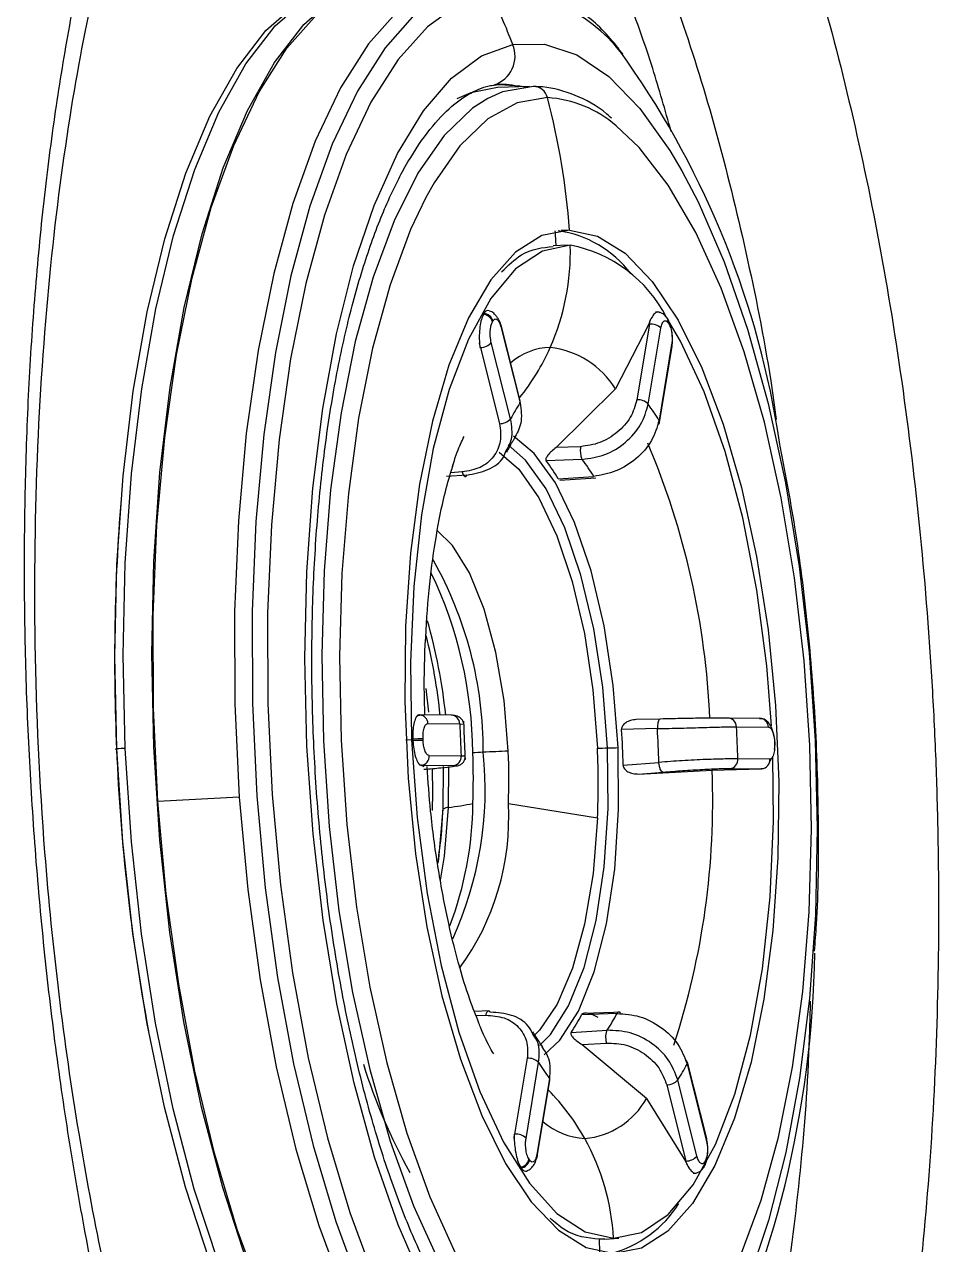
# Model space of a CAD drawing. Extents: x 526 to 610, y 679 to 808.
# Drawn here: x 536.309 to 537.487, y 720.625 to 722.198 of the extents above; entities that cross this region are included whole.
import ezdxf

# ---------------------------------------------------------------- set-up
doc = ezdxf.new("R2010")
doc.units = 0
doc.header["$MEASUREMENT"] = 0
doc.layers.add('1', color=4, linetype='Continuous')

# ---------------------------------------------------------------- blocks, each defined once
blk = doc.blocks.new('JETSETTER LX')
at = {"layer": '1', "color": 3, "linetype": 'Continuous', "lineweight": 25}
for p, q in [((10.7841, 25.242), (10.7902, 25.2426)), ((10.7884, 25.2428), (10.7944, 25.2432)), ((10.8326, 25.2404), (10.7913, 25.2391)), ((10.884, 25.0555), (10.8733, 25.055)), ((10.8814, 25.0358), (10.863, 25.0352)), ((10.7733, 24.9468), (10.7738, 24.9479)), ((10.7848, 24.9372), (10.7854, 24.9382)), ((10.8207, 24.8351), (10.7959, 24.9333)), ((10.9864, 24.9342), (10.9435, 24.8506)), ((10.9871, 24.9342), (10.9709, 24.8365)), ((10.9882, 24.9391), (10.9864, 24.9342)), ((10.9864, 24.9342), (10.9871, 24.9342)), ((10.9871, 24.9342), (10.9882, 24.9391)), ((11.0108, 24.9409), (11.0101, 24.9419)), ((11.0112, 24.9359), (11.0119, 24.9349)), ((10.7955, 24.931), (10.8203, 24.8328)), ((10.9855, 24.8311), (11.0018, 24.9288)), ((10.768, 24.9095), (10.7685, 24.9039)), ((10.7692, 24.904), (10.768, 24.9095)), ((10.7685, 24.9039), (10.7692, 24.904)), ((10.7692, 24.904), (10.794, 24.8058)), ((10.8082, 24.8122), (10.7833, 24.9104)), ((11.0157, 24.908), (10.9995, 24.8103)), ((11.0001, 24.8078), (11.0164, 24.9055)), ((10.9435, 24.8506), (10.8668, 24.775)), ((10.8984, 24.7762), (10.8668, 24.775)), ((10.7343, 24.7541), (10.7327, 24.749)), ((10.9005, 24.7598), (10.8541, 24.758)), ((10.7518, 24.7395), (10.7255, 24.7378)), ((10.7459, 24.7436), (10.7312, 24.7426)), ((10.8696, 24.7347), (10.9152, 24.7378)), ((10.8718, 24.733), (10.918, 24.7362)), ((10.7029, 24.4339), (10.6992, 24.4643)), ((10.6882, 24.4299), (10.6904, 24.4305)), ((10.6904, 24.4305), (10.6897, 24.4304)), ((10.7318, 24.43), (10.6908, 24.4305)), ((10.7016, 24.4192), (10.7427, 24.4188)), ((10.7427, 24.4188), (10.7478, 24.4184)), ((11.0014, 24.4251), (10.9701, 24.4244)), ((11.1295, 24.4259), (11.0884, 24.4264)), ((11.0993, 24.4151), (11.1404, 24.4147)), ((11.1291, 24.4259), (11.1313, 24.4253)), ((10.6822, 24.3972), (10.6821, 24.3992)), ((10.6954, 24.3976), (10.6954, 24.3996)), ((10.9973, 24.4128), (10.9512, 24.4116)), ((10.6806, 24.3982), (10.6733, 24.3978)), ((11.1482, 24.3858), (11.1491, 24.3928)), ((11.1484, 24.395), (11.1484, 24.3929)), ((11.1492, 24.3929), (11.1492, 24.3949)), ((10.7445, 24.3774), (10.7034, 24.3778)), ((10.7496, 24.3771), (10.7445, 24.3774)), ((10.9532, 24.3655), (10.9992, 24.3691)), ((11.1422, 24.3733), (11.1011, 24.3738)), ((11.1416, 24.3694), (11.1444, 24.3744)), ((10.691, 24.3661), (10.6925, 24.3654)), ((10.6932, 24.3655), (10.691, 24.3661)), ((10.6925, 24.3654), (10.6932, 24.3655)), ((10.6925, 24.3654), (10.6964, 24.3637)), ((10.6932, 24.3655), (10.7343, 24.3651)), ((10.7213, 24.3089), (10.7217, 24.364)), ((10.7283, 24.311), (10.7288, 24.364)), ((10.9731, 24.3542), (11.0677, 24.359)), ((10.9731, 24.3542), (11.0044, 24.3567)), ((11.0677, 24.359), (11.1312, 24.3609)), ((11.0909, 24.3614), (11.132, 24.361)), ((11.1312, 24.3609), (11.1341, 24.3616)), ((11.132, 24.361), (11.1312, 24.3609)), ((10.4586, 24.3244), (10.3536, 24.3189)), ((10.8053, 24.316), (10.9203, 24.2976)), ((10.7802, 24.0489), (10.7616, 24.0482)), ((10.7637, 24.0428), (10.7764, 24.0432)), ((10.9454, 24.0455), (10.8997, 24.0438)), ((10.9411, 24.0469), (10.9015, 24.0454)), ((10.9477, 24.0471), (10.9411, 24.0469)), ((10.8862, 24.0208), (10.9326, 24.0238)), ((10.9004, 24.0054), (10.9319, 24.0074)), ((10.9004, 24.0054), (10.9833, 23.9361)), ((10.8297, 23.9877), (10.8134, 23.8899)), ((10.8281, 23.8845), (10.8443, 23.9823)), ((11.0356, 23.9803), (11.0604, 23.8821)), ((11.0609, 23.8845), (11.0361, 23.9826)), ((10.8582, 23.9615), (10.842, 23.8637)), ((10.8426, 23.8612), (10.8589, 23.959)), ((11.0483, 23.8616), (11.0235, 23.9598)), ((11.0094, 23.9534), (11.0342, 23.8552)), ((10.9833, 23.936), (11.0335, 23.8551)), ((10.8127, 23.8899), (10.8127, 23.8844)), ((10.8127, 23.8844), (10.8134, 23.8899)), ((10.8134, 23.8899), (10.8127, 23.8899)), ((10.8325, 23.8566), (10.8319, 23.8576)), ((11.0342, 23.8552), (11.0335, 23.8551)), ((11.0335, 23.8551), (11.0357, 23.8502)), ((11.0357, 23.8502), (11.0342, 23.8552)), ((11.0576, 23.8477), (11.0582, 23.8487)), ((11.059, 23.8553), (11.0584, 23.8543)), ((10.8219, 23.8461), (10.8212, 23.8472)), ((10.9294, 23.7547), (10.9227, 23.7545)), ((10.9294, 23.7547), (10.9476, 23.756))]:
    blk.add_line(p, q, dxfattribs=at)
at = {"layer": '1', "color": 3, "linetype": 'Continuous', "lineweight": 25, "flags": 128}
for points in [[(10.3116, 24.3872), (10.309, 24.5076), (10.3117, 24.6261), (10.3197, 24.7411), (10.3329, 24.8509), (10.3511, 24.9539), (10.3739, 25.0486), (10.4012, 25.1336), (10.4324, 25.2076), (10.4672, 25.2696), (10.5049, 25.3187), (10.5452, 25.3542), (10.5873, 25.3755), (10.6056, 25.3801)], [(10.4683, 23.7258), (10.4372, 23.821), (10.41, 23.9245), (10.3873, 24.0346), (10.3692, 24.1499), (10.3562, 24.2687), (10.3483, 24.3891), (10.3457, 24.5095), (10.3484, 24.628), (10.3564, 24.743), (10.3696, 24.8528), (10.3877, 24.9558), (10.4106, 25.0505), (10.4378, 25.1355), (10.4691, 25.2095), (10.5038, 25.2715), (10.5416, 25.3206), (10.5818, 25.3561), (10.6239, 25.3774), (10.6673, 25.3842)], [(10.3536, 24.3189), (10.3479, 24.4391), (10.3476, 24.5584), (10.3525, 24.6753), (10.3626, 24.7879), (10.3778, 24.8946), (10.3979, 24.9939), (10.4225, 25.0844), (10.4514, 25.1646), (10.484, 25.2335), (10.5199, 25.29), (10.5586, 25.3333), (10.5996, 25.3628), (10.6421, 25.3781)], [(10.7471, 25.3835), (10.7046, 25.3683), (10.6636, 25.3388), (10.6249, 25.2954), (10.589, 25.2389), (10.5564, 25.17), (10.5275, 25.0898), (10.5029, 24.9994), (10.4828, 24.9), (10.4676, 24.7933), (10.4575, 24.6807), (10.4526, 24.5639), (10.453, 24.4445), (10.4586, 24.3244)], [(10.7679, 25.378), (10.7256, 25.3629), (10.6849, 25.3336), (10.6465, 25.2905), (10.6108, 25.2344), (10.5784, 25.166), (10.5497, 25.0862), (10.5252, 24.9964), (10.5053, 24.8977), (10.4902, 24.7917), (10.4801, 24.6798), (10.4752, 24.5638), (10.4756, 24.4452), (10.4813, 24.3259), (10.4921, 24.2075), (10.5079, 24.0918), (10.5286, 23.9805), (10.5537, 23.8751), (10.5829, 23.7774), (10.6158, 23.6885)], [(10.3007, 24.3865), (10.2982, 24.5062), (10.3009, 24.624), (10.3088, 24.7384), (10.3219, 24.8476), (10.34, 24.95), (10.3627, 25.0441), (10.3898, 25.1286), (10.4208, 25.2022), (10.4554, 25.2638), (10.4929, 25.3126), (10.533, 25.3479), (10.5748, 25.3691), (10.5828, 25.3714)], [(10.7826, 25.3613), (10.741, 25.3464), (10.7011, 25.3176), (10.6633, 25.2753), (10.6283, 25.2202), (10.5964, 25.153), (10.5683, 25.0746), (10.5442, 24.9864), (10.5247, 24.8895), (10.5098, 24.7853), (10.4999, 24.6754), (10.4951, 24.5614), (10.4955, 24.445), (10.5011, 24.3277), (10.5117, 24.2114), (10.5272, 24.0978), (10.5475, 23.9884), (10.5722, 23.885), (10.6009, 23.7889), (10.6332, 23.7017)], [(10.8109, 25.2947), (10.852, 25.2951), (10.8935, 25.2814), (10.9346, 25.2536), (10.9748, 25.2123), (11.0134, 25.1581), (11.0289, 25.1317)], [(10.6968, 23.6958), (10.6633, 23.7731), (10.633, 23.8602), (10.6065, 23.9557), (10.5842, 24.0581), (10.5665, 24.1658), (10.5536, 24.277), (10.5458, 24.3902), (10.5431, 24.5034), (10.5457, 24.6148), (10.5534, 24.7228), (10.5661, 24.8256), (10.5837, 24.9216), (10.6059, 25.0092), (10.6322, 25.0872), (10.6624, 25.1542), (10.6959, 25.2092), (10.7322, 25.2514), (10.7707, 25.28), (10.8109, 25.2947)], [(10.7913, 25.2391), (10.7568, 25.2325), (10.739, 25.2246)], [(10.8375, 25.2405), (10.7976, 25.2336), (10.7787, 25.2251)], [(10.7944, 25.2432), (10.82, 25.2416), (10.8269, 25.2402)], [(10.7787, 25.2251), (10.7592, 25.2124), (10.7226, 25.1772), (10.6887, 25.1286), (10.658, 25.0674), (10.6309, 24.9947), (10.608, 24.9117), (10.5897, 24.8199), (10.5763, 24.7207), (10.5679, 24.616), (10.5648, 24.5075), (10.567, 24.397), (10.5744, 24.2864), (10.587, 24.1777), (10.6045, 24.0727), (10.6266, 23.9732), (10.653, 23.8809), (10.6831, 23.7974), (10.7165, 23.724), (10.7527, 23.6622), (10.7908, 23.6128), (10.8305, 23.5768), (10.8709, 23.5548), (10.9113, 23.5472)], [(10.8556, 25.2262), (10.8165, 25.2195), (10.7787, 25.1987), (10.7429, 25.1641), (10.7096, 25.1164), (10.6989, 25.0973)], [(11.0558, 23.6447), (11.0742, 23.6731), (11.1044, 23.7332), (11.131, 23.8046), (11.1535, 23.8861), (11.1714, 23.9763), (11.1847, 24.0737), (11.1929, 24.1765), (11.1959, 24.2831), (11.1938, 24.3916), (11.1864, 24.5002), (11.1741, 24.6069), (11.1569, 24.7101), (11.1352, 24.8078), (11.1093, 24.8984), (11.0797, 24.9805), (11.0469, 25.0525), (11.0114, 25.1133), (10.9739, 25.1617), (10.9443, 25.1899)], [(11.0289, 25.1317), (11.0497, 25.0918), (11.0833, 25.0145), (11.1136, 24.9275), (11.1401, 24.832), (11.1623, 24.7296), (11.18, 24.6219), (11.1929, 24.5106), (11.2008, 24.3975), (11.2034, 24.2843), (11.2009, 24.1728), (11.1932, 24.0648), (11.1804, 23.962), (11.1628, 23.8661), (11.1407, 23.7784), (11.1143, 23.7005), (11.0841, 23.6334), (11.0634, 23.5974)], [(10.6989, 25.0973), (10.6794, 25.0563), (10.6528, 24.9849), (10.6303, 24.9034), (10.6123, 24.8131), (10.5991, 24.7158), (10.5909, 24.6129), (10.5879, 24.5063), (10.59, 24.3978), (10.5973, 24.2893), (10.6097, 24.1825), (10.6269, 24.0794), (10.6486, 23.9817), (10.6745, 23.891), (10.7041, 23.809), (10.7369, 23.737), (10.7724, 23.6762), (10.8059, 23.6322)], [(10.884, 25.0555), (10.8486, 25.0485), (10.8147, 25.0269), (10.7829, 24.9913), (10.7541, 24.9423), (10.7288, 24.8811), (10.7076, 24.8091), (10.691, 24.7278), (10.6793, 24.6391), (10.6729, 24.545), (10.6718, 24.4476), (10.6761, 24.349), (10.6857, 24.2514), (10.7003, 24.1571), (10.7197, 24.0681), (10.7435, 23.9864), (10.771, 23.9139), (10.8016, 23.8521), (10.8348, 23.8025), (10.8697, 23.7661), (10.9055, 23.7438), (10.9415, 23.7361)], [(10.884, 25.0555), (10.92, 25.0478), (10.9559, 25.0255), (10.9908, 24.9891), (11.0239, 24.9395), (11.0546, 24.8777), (11.0821, 24.8052), (11.1058, 24.7235), (11.1252, 24.6345), (11.1399, 24.5402), (11.1495, 24.4427), (11.1538, 24.344), (11.1527, 24.2466), (11.1462, 24.1525), (11.1346, 24.0638), (11.118, 23.9826), (11.0968, 23.9105), (11.0715, 23.8493), (11.0426, 23.8003), (11.0109, 23.7647), (10.9769, 23.7431), (10.9415, 23.7361)], [(10.8851, 25.0359), (10.8491, 25.0284), (10.8147, 25.0053), (10.7826, 24.9672), (10.7538, 24.915), (10.729, 24.8501), (10.7086, 24.774), (10.6933, 24.6885), (10.6834, 24.5959), (10.6791, 24.4983), (10.6806, 24.3982)], [(11.1442, 24.4164), (11.1382, 24.4936), (11.1254, 24.5913), (11.1074, 24.6843), (11.0846, 24.7701), (11.0576, 24.8467), (11.027, 24.9122), (11.0118, 24.9384)], [(10.9332, 24.3878), (10.927, 24.466), (10.9154, 24.5413), (10.8989, 24.6107), (10.8782, 24.6716), (10.854, 24.7217), (10.8272, 24.759), (10.8051, 24.7784)], [(10.9468, 24.3883), (10.9404, 24.4683), (10.9286, 24.5452), (10.9118, 24.6161), (10.8906, 24.6784), (10.8659, 24.7295), (10.8385, 24.7676), (10.8121, 24.7898)], [(10.7936, 24.7692), (10.8188, 24.747), (10.8445, 24.7102), (10.8676, 24.6614), (10.8874, 24.6023), (10.9032, 24.5353), (10.9142, 24.4627), (10.9201, 24.3874)], [(10.8052, 24.3836), (10.7997, 24.4489), (10.7891, 24.5109), (10.7741, 24.5667), (10.7552, 24.6134), (10.7335, 24.6486), (10.7132, 24.6687)], [(10.3007, 24.3865), (10.3001, 24.3864), (10.2996, 24.3864), (10.2992, 24.3863), (10.2991, 24.3863), (10.2991, 24.3862), (10.2994, 24.3862), (10.2998, 24.3862), (10.3004, 24.3862)], [(10.6887, 23.3908), (10.6608, 23.3974), (10.617, 23.4195), (10.5739, 23.4556), (10.5321, 23.5052), (10.4921, 23.5676), (10.4546, 23.6419), (10.4201, 23.727), (10.3892, 23.8217), (10.3622, 23.9246), (10.3395, 24.0341), (10.3216, 24.1487), (10.3086, 24.2668), (10.3007, 24.3865)], [(10.7178, 23.3846), (10.6738, 23.3924), (10.6297, 23.4145), (10.5864, 23.4509), (10.5443, 23.5008), (10.5041, 23.5636), (10.4664, 23.6383), (10.4317, 23.7239), (10.4005, 23.8191), (10.3734, 23.9226), (10.3506, 24.0328), (10.3326, 24.148), (10.3195, 24.2668), (10.3116, 24.3872)], [(10.6806, 24.3982), (10.6879, 24.298), (10.7006, 24.2003), (10.7186, 24.1074), (10.7414, 24.0215), (10.7684, 23.9449), (10.799, 23.8794), (10.8324, 23.8266), (10.8677, 23.7878), (10.9042, 23.764), (10.9409, 23.7558)], [(10.8454, 24.0043), (10.8595, 24.0185), (10.883, 24.0553), (10.9029, 24.1049), (10.9184, 24.1654), (10.9288, 24.2346), (10.9338, 24.3097), (10.9332, 24.3878)], [(10.8514, 23.9921), (10.8715, 24.0109), (10.8956, 24.0485), (10.9159, 24.0992), (10.9316, 24.1611), (10.9423, 24.2317), (10.9474, 24.3085), (10.9468, 24.3883)], [(11.1491, 24.3928), (11.1491, 24.3928), (11.1492, 24.3929), (11.149, 24.3929), (11.1484, 24.3929)], [(10.9409, 23.7558), (10.9769, 23.7633), (11.0114, 23.7863), (11.0434, 23.8244), (11.0722, 23.8766), (11.0971, 23.9415), (11.1174, 24.0177), (11.1327, 24.1031), (11.1426, 24.1958), (11.1469, 24.2933), (11.146, 24.3774)], [(10.7075, 24.3072), (10.7079, 24.3309), (10.7077, 24.3605)], [(10.4586, 24.3244), (10.4695, 24.2052), (10.4855, 24.0887), (10.5062, 23.9767), (10.5315, 23.8707), (10.5609, 23.7722), (10.5941, 23.6828), (10.6305, 23.6037), (10.6695, 23.5361), (10.7107, 23.481), (10.7535, 23.4391), (10.7971, 23.4111), (10.8411, 23.3974), (10.8647, 23.396)], [(10.7623, 23.3907), (10.7361, 23.392), (10.6921, 23.4057), (10.6485, 23.4337), (10.6057, 23.4755), (10.5645, 23.5307), (10.5254, 23.5983), (10.4891, 23.6774), (10.4559, 23.7668), (10.4265, 23.8652), (10.4012, 23.9712), (10.3805, 24.0833), (10.3645, 24.1998), (10.3536, 24.3189)], [(10.715, 24.2393), (10.7157, 24.2447), (10.7213, 24.3089)], [(10.7179, 24.2175), (10.7229, 24.2483), (10.7283, 24.311)], [(10.9203, 24.2976), (10.9145, 24.226), (10.9036, 24.1606), (10.8881, 24.1038), (10.8684, 24.0576), (10.8453, 24.0239), (10.838, 24.0165)]]:
    blk.add_lwpolyline(points, dxfattribs=at)
at = {"layer": '1', "color": 3, "linetype": 'Continuous', "lineweight": 25}
for centre, radius, start, end in [((10.7927, 25.162), 0.1996, 33.8086, 92.9225), ((9.9479, 24.967), 0.9232, 20.7917, 25.284), ((10.7752, 25.2796), 0.0387, 287.6364, 22.9377), ((10.0082, 24.6083), 1.1597, 8.6212, 34.9706), ((10.7947, 25.1278), 0.1154, 76.7685, 91.4883), ((10.8376, 25.222), 0.0185, 13.236, 90.5021), ((9.9607, 24.9897), 0.9256, 4.0757, 14.8011), ((10.8457, 25.0753), 0.1512, 49.2841, 86.2161), ((9.9579, 24.9891), 0.9102, 2.9054, 4.1241), ((10.8498, 24.9138), 0.142, 37.1811, 82.0107), ((10.5808, 25.027), 0.3044, 336.1826, 1.6727), ((10.8526, 24.8635), 0.1754, 26.8192, 79.3239), ((10.7718, 24.9333), 0.0136, 16.6774, 83.7998), ((10.7724, 24.9344), 0.0136, 16.6774, 83.7998), ((10.7932, 24.9326), 0.00279, 324.3268, 31.9299), ((10.9888, 24.9161), 0.0182, 44.4164, 95.3063), ((11.0034, 24.9375), 0.008, 348.7871, 43.9384), ((11.0039, 24.9364), 0.00821, 349.2679, 32.9063), ((10.769, 24.9232), 0.0192, 270.4514, 318.2834), ((10.861, 24.8245), 0.0796, 91.2075, 131.4342), ((10.5946, 25.021), 0.2893, 321.0572, 336.1606), ((10.8456, 24.7894), 0.1155, 32.0147, 83.166), ((11.013, 24.906), 0.00336, 351.9844, 37.3312), ((11.0376, 24.6909), 0.2595, 146.8673, 152.1349), ((10.8178, 24.8345), 0.00295, 325.2498, 12.5467), ((10.9726, 24.8184), 0.0182, 44.4165, 95.3071), ((10.7431, 24.6541), 0.3001, 31.3568, 36.1372), ((10.7938, 24.825), 0.0192, 270.4507, 318.2832), ((10.9965, 24.8083), 0.00357, 289.6209, 32.8881), ((10.0514, 24.384), 1.0143, 2.3531, 23.0238), ((10.6526, 24.6066), 0.252, 30.5717, 36.9223), ((10.6986, 24.609), 0.2521, 30.7452, 36.7485), ((12.8567, 24.5016), 2.5588, 175.3719, 182.5853), ((10.2708, 24.3839), 0.5022, 359.8168, 29.3703), ((10.2126, 24.3775), 0.5468, 0.4145, 25.5401), ((10.0364, 24.3599), 0.6917, 5.8142, 16.1125), ((9.9905, 24.3558), 0.7307, 5.844, 13.985), ((10.6903, 24.4191), 0.0113, 0.5366, 89.374), ((10.7313, 24.4187), 0.0114, 0.5797, 87.5157), ((12.1, 24.4573), 1.3578, 181.6231, 183.3703), ((11.0879, 24.415), 0.0113, 0.5365, 89.3759), ((9.7438, 24.3353), 1.3578, 1.6231, 3.3703), ((11.129, 24.4146), 0.0114, 0.5797, 87.5157), ((10.6988, 24.0844), 0.3152, 90.6303, 93.0328), ((9.8134, 24.3389), 1.1402, 1.3363, 3.6571), ((9.8593, 24.3413), 1.1403, 1.3997, 3.5937), ((12.8613, 24.4924), 2.5631, 182.3746, 190.5609), ((10.3271, 24.0587), 0.3289, 92.6957, 94.5928), ((10.6989, 24.0824), 0.3152, 90.6303, 93.0328), ((10.8644, 22.609), 1.7756, 91.9123, 92.9545), ((10.0161, 24.3488), 0.7899, 357.6214, 2.5249), ((10.7785, 28.6995), 4.3144, 271.8807, 272.0538), ((9.8711, 24.3411), 1.05, 357.6214, 2.5249), ((10.7563, 29.3202), 4.9356, 272.0531, 272.2113), ((11.1486, 24.3933), 0.00165, 72.0102, 100.2327), ((10.6919, 24.377), 0.0116, 276.656, 4.263), ((10.3112, 24.3341), 0.4642, 335.493, 5.957), ((10.733, 24.3766), 0.0116, 276.654, 4.263), ((10.8284, 23.2942), 1.0894, 92.9218, 93.6331), ((9.9971, 24.3479), 0.7631, 357.6214, 2.5249), ((11.0896, 24.3729), 0.0116, 276.6539, 4.2631), ((11.1306, 24.3725), 0.0116, 276.656, 4.263), ((10.0641, 24.318), 1.0045, 341.8134, 2.34), ((10.7294, 24.2949), 0.0162, 93.8861, 120.1486), ((10.6483, 24.8914), 0.5859, 277.8456, 280.9362), ((10.3155, 24.3184), 0.444, 338.9031, 359.7123), ((10.478, 24.2975), 0.3278, 323.7577, 3.235), ((9.8563, 24.1446), 1.3441, 333.3779, 359.0907), ((10.7055, 24.1427), 0.2179, 326.0022, 333), ((10.7515, 24.1451), 0.2179, 326.1934, 332.8085), ((11.3488, 24.2101), 0.7657, 197.4779, 208.8502), ((10.8313, 23.9696), 0.0182, 44.4165, 95.3071), ((11.1006, 24.1385), 0.3001, 211.3568, 216.1372), ((10.8062, 24.1016), 0.2595, 326.8673, 332.1349), ((11.0329, 23.9819), 0.00315, 330.5132, 75.3852), ((10.8556, 23.9594), 0.00336, 351.9844, 37.3313), ((11.0092, 23.9725), 0.0192, 270.4506, 318.2832), ((10.6565, 23.7472), 0.2827, 29.0067, 44.8761), ((10.8949, 23.985), 0.1011, 275.0316, 331.0403), ((10.9092, 23.9749), 0.0908, 229.4101, 266.59), ((10.8151, 23.8718), 0.0182, 44.4164, 95.3063), ((10.6403, 23.7385), 0.3011, 3.2781, 28.9563), ((11.058, 23.8838), 0.00295, 325.2499, 12.5466), ((10.8395, 23.8617), 0.00321, 335.1041, 38.0485), ((10.8185, 23.8606), 0.0137, 281.5301, 347.5252), ((10.8191, 23.8596), 0.0137, 281.5301, 347.5252), ((11.034, 23.8744), 0.0192, 270.4514, 318.2834), ((11.0502, 23.852), 0.00856, 327.31, 15.568), ((11.0507, 23.853), 0.00864, 330.3934, 15.3939), ((10.9, 23.8789), 0.1476, 284.8162, 327.8431), ((10.0124, 23.7213), 0.9109, 0.87, 2.0879)]:
    blk.add_arc(centre, radius, start, end, dxfattribs=at)
for points, knots in [([(10.4563, 25.9247), (10.4588, 25.9282), (10.4639, 25.9353), (10.4715, 25.9455), (10.4792, 25.9553), (10.4869, 25.9648), (10.4948, 25.9739), (10.5026, 25.9827), (10.5106, 25.9912), (10.5267, 26.0074), (10.5512, 26.0289), (10.5846, 26.0518), (10.6186, 26.0685), (10.6533, 26.0792), (10.6883, 26.0838), (10.7354, 26.0818), (10.7946, 26.0642), (10.8653, 26.0185), (10.9345, 25.9498), (11.0013, 25.8587), (11.0648, 25.7462), (11.124, 25.6146), (11.1781, 25.4653), (11.2262, 25.3004), (11.268, 25.1226), (11.3025, 24.9342), (11.3292, 24.7381), (11.345, 24.5706), (11.3534, 24.4357), (11.3576, 24.3342), (11.3597, 24.2328), (11.3597, 24.0983), (11.3546, 23.9328), (11.3425, 23.7728), (11.3288, 23.6495), (11.3125, 23.5295), (11.2874, 23.387), (11.2561, 23.2565), (11.2278, 23.1603), (11.1974, 23.07), (11.1556, 22.9686), (11.1, 22.8676), (11.0399, 22.7879), (10.9867, 22.7408), (10.9427, 22.7152), (10.909, 22.7019), (10.8749, 22.6946), (10.8404, 22.6934), (10.8056, 22.6984), (10.7764, 22.7077), (10.753, 22.7182), (10.7355, 22.7276), (10.718, 22.7385), (10.7063, 22.747), (10.7005, 22.7512)], [0, 0, 0, 0, 0.003906, 0.007812, 0.011719, 0.015627, 0.019538, 0.023453, 0.027372, 0.031296, 0.047013, 0.062642, 0.078297, 0.093891, 0.109589, 0.125239, 0.156506, 0.187711, 0.218999, 0.250159, 0.281398, 0.312676, 0.343753, 0.375088, 0.406316, 0.437496, 0.468777, 0.50001, 0.515556, 0.531189, 0.546846, 0.562491, 0.593773, 0.624883, 0.64056, 0.656185, 0.687356, 0.718581, 0.734244, 0.749877, 0.780951, 0.812275, 0.84346, 0.874684, 0.890265, 0.905967, 0.921593, 0.937228, 0.952818, 0.968562, 0.976418, 0.984271, 0.992129, 1, 1, 1, 1]), ([(10.7005, 22.7512), (10.6975, 22.7535), (10.6916, 22.758), (10.6828, 22.7653), (10.674, 22.7729), (10.6652, 22.7809), (10.6564, 22.7893), (10.6477, 22.7981), (10.639, 22.8072), (10.6303, 22.8167), (10.6216, 22.8266), (10.6015, 22.8505), (10.5702, 22.8921), (10.5149, 22.9793), (10.449, 23.1091), (10.3773, 23.2951), (10.3146, 23.506), (10.2711, 23.6994), (10.2423, 23.8612), (10.2237, 23.9858), (10.2084, 24.1126), (10.1965, 24.2411), (10.1879, 24.3706), (10.1828, 24.5002), (10.1812, 24.629), (10.1832, 24.7563), (10.1886, 24.8816), (10.1976, 25.0042), (10.2099, 25.1231), (10.2256, 25.2375), (10.2446, 25.347), (10.2668, 25.4511), (10.2919, 25.5491), (10.3198, 25.6401), (10.3503, 25.7236), (10.3768, 25.7843), (10.3976, 25.8265), (10.4119, 25.8533), (10.4264, 25.8786), (10.4412, 25.9025), (10.4513, 25.9173), (10.4563, 25.9247)], [0, 0, 0, 0, 0.006267, 0.012527, 0.018783, 0.025036, 0.031287, 0.037539, 0.043793, 0.05005, 0.056313, 0.062582, 0.093757, 0.125159, 0.187641, 0.250087, 0.312718, 0.375013, 0.406363, 0.437645, 0.46882, 0.500041, 0.531335, 0.56268, 0.593926, 0.625088, 0.656317, 0.687703, 0.719021, 0.750165, 0.781331, 0.812724, 0.844086, 0.875269, 0.906351, 0.937619, 0.950186, 0.962695, 0.975159, 0.98759, 1, 1, 1, 1]), ([(10.4757, 25.8324), (10.4774, 25.8337), (10.4993, 25.8509), (10.5439, 25.8641), (10.6084, 25.8699), (10.674, 25.8519), (10.7392, 25.8132), (10.8032, 25.7536), (10.865, 25.6741), (10.9238, 25.576), (10.9787, 25.4605), (11.0289, 25.3294), (11.0738, 25.1847), (11.1121, 25.0279), (11.1378, 24.9023), (11.1482, 24.8279), (11.1506, 24.8112)], [0, 0, 0, 0, 0.006991, 0.087789, 0.168586, 0.249383, 0.330181, 0.410978, 0.491775, 0.572572, 0.65337, 0.734167, 0.814964, 0.895762, 0.976559, 1, 1, 1, 1]), ([(11.0151, 25.1825), (11.0073, 25.2099), (10.9848, 25.2895), (10.9404, 25.4054), (10.8836, 25.5281), (10.8219, 25.6305), (10.7569, 25.7117), (10.6895, 25.7701), (10.6211, 25.8046), (10.5526, 25.8153), (10.4856, 25.7996), (10.435, 25.7738), (10.4085, 25.7457), (10.4022, 25.739)], [0, 0, 0, 0, 0.053372, 0.155068, 0.256764, 0.35846, 0.460157, 0.561853, 0.663549, 0.765245, 0.866941, 0.968637, 1, 1, 1, 1]), ([(10.6205, 22.9245), (10.6081, 22.935), (10.5844, 22.955), (10.5448, 23.0072), (10.5067, 23.0688), (10.4673, 23.1443), (10.4302, 23.228), (10.3967, 23.3154), (10.3678, 23.4006), (10.3399, 23.4925), (10.3104, 23.6028), (10.2798, 23.7368), (10.2503, 23.8944), (10.2253, 24.069), (10.2041, 24.2804), (10.1931, 24.5192), (10.1967, 24.7746), (10.2134, 25.0071), (10.2401, 25.2104), (10.2731, 25.3806), (10.308, 25.5127), (10.3432, 25.6171), (10.3807, 25.7071), (10.4085, 25.7522), (10.4235, 25.7765)], [0, 0, 0, 0, 0.0460417, 0.0879359, 0.125733, 0.1593963, 0.1986309, 0.2317368, 0.2589194, 0.2878537, 0.3218887, 0.3610208, 0.4052516, 0.453286, 0.5007796, 0.5699064, 0.6364447, 0.7004718, 0.7601858, 0.8147604, 0.8646018, 0.9024175, 0.9475573, 1, 1, 1, 1]), ([(10.9528, 25.2821), (10.9501, 25.2857), (10.9336, 25.3077), (10.9109, 25.3297), (10.8897, 25.3428), (10.8843, 25.3462)], [0, 0, 0, 0, 0.131053, 0.779746, 1, 1, 1, 1]), ([(10.8866, 23.5414), (10.8843, 23.5411), (10.8729, 23.5397), (10.853, 23.5434), (10.8231, 23.5574), (10.7913, 23.583), (10.7582, 23.621), (10.7259, 23.6697), (10.6947, 23.7289), (10.6654, 23.7981), (10.6384, 23.8761), (10.6144, 23.962), (10.5938, 24.0544), (10.577, 24.1518), (10.5643, 24.2529), (10.5558, 24.3562), (10.5517, 24.46), (10.5522, 24.5628), (10.5571, 24.6631), (10.5663, 24.7595), (10.5798, 24.8503), (10.5972, 24.9343), (10.6182, 25.0102), (10.6422, 25.0767), (10.6687, 25.1327), (10.6969, 25.1775), (10.7257, 25.2106), (10.7541, 25.2322), (10.773, 25.2398), (10.7829, 25.2418), (10.7841, 25.242)], [0, 0, 0, 0, 0.010543, 0.050415, 0.086675, 0.125312, 0.162581, 0.199681, 0.236934, 0.274448, 0.312199, 0.350136, 0.388209, 0.426377, 0.46461, 0.502881, 0.541171, 0.579459, 0.617721, 0.655936, 0.694079, 0.732119, 0.770015, 0.807715, 0.845161, 0.882308, 0.919198, 0.956082, 0.994754, 1, 1, 1, 1]), ([(10.938, 25.1997), (10.9361, 25.2014), (10.9213, 25.2155), (10.8918, 25.2303), (10.8598, 25.2397), (10.8419, 25.2404), (10.8382, 25.2405)], [0, 0, 0, 0, 0.060434, 0.480665, 0.890619, 1, 1, 1, 1]), ([(10.7966, 25.0016), (10.805, 25.0099), (10.826, 25.0306), (10.8492, 25.0329), (10.8632, 25.0343)], [0, 0, 0, 0, 0.397322, 1, 1, 1, 1]), ([(10.7807, 24.9514), (10.7795, 24.9517), (10.7771, 24.9523), (10.775, 24.9494), (10.7738, 24.9479)], [0, 0, 0, 0, 0.485831, 1, 1, 1, 1]), ([(10.7901, 24.9441), (10.7896, 24.9447), (10.7878, 24.9473), (10.7848, 24.9497), (10.7824, 24.9504), (10.7816, 24.9507)], [0, 0, 0, 0, 0.181418, 0.751975, 1, 1, 1, 1]), ([(11.0003, 24.9489), (11.0002, 24.949), (10.9988, 24.9504), (10.9959, 24.9496), (10.9918, 24.9464), (10.9894, 24.9415), (10.9882, 24.9391)], [0, 0, 0, 0, 0.0193047, 0.3494121, 0.6789167, 1, 1, 1, 1]), ([(11.0097, 24.9424), (11.0087, 24.9436), (11.0066, 24.9462), (11.0027, 24.9486), (10.9987, 24.9499), (10.996, 24.9496), (10.9947, 24.9495)], [0, 0, 0, 0, 0.24551, 0.49591, 0.748415, 1, 1, 1, 1]), ([(10.7733, 24.9468), (10.7723, 24.9448), (10.7703, 24.9405), (10.7686, 24.9308), (10.7677, 24.92), (10.7679, 24.913), (10.768, 24.9095)], [0, 0, 0, 0, 0.247558, 0.500834, 0.753648, 1, 1, 1, 1]), ([(10.7833, 24.9104), (10.7828, 24.9131), (10.7818, 24.9185), (10.7819, 24.9267), (10.783, 24.9333), (10.7842, 24.9359), (10.7848, 24.9372)], [0, 0, 0, 0, 0.279486, 0.559002, 0.779415, 1, 1, 1, 1]), ([(10.7854, 24.9382), (10.7863, 24.9394), (10.7882, 24.9416), (10.7912, 24.9402), (10.7938, 24.9365), (10.7949, 24.9328), (10.7955, 24.931)], [0, 0, 0, 0, 0.279658, 0.559227, 0.779582, 1, 1, 1, 1]), ([(10.7956, 24.9338), (10.7948, 24.9361), (10.7934, 24.94), (10.791, 24.9429), (10.7901, 24.9441)], [0, 0, 0, 0, 0.588447, 1, 1, 1, 1]), ([(11.0018, 24.9288), (11.0023, 24.9311), (11.0034, 24.9357), (11.0061, 24.9387), (11.0089, 24.9388), (11.0105, 24.9369), (11.0112, 24.9359)], [0, 0, 0, 0, 0.2794856, 0.5590017, 0.7794153, 1, 1, 1, 1]), ([(11.0163, 24.9061), (11.0164, 24.9071), (11.0167, 24.9097), (11.0169, 24.9158), (11.0162, 24.9246), (11.0144, 24.9327), (11.0124, 24.938), (11.0113, 24.9399), (11.0108, 24.9407)], [0, 0, 0, 0, 0.08759, 0.220335, 0.483339, 0.749458, 0.886051, 1, 1, 1, 1]), ([(11.0119, 24.9349), (11.0128, 24.9331), (11.0147, 24.9296), (11.0161, 24.9218), (11.0165, 24.9142), (11.016, 24.9101), (11.0157, 24.908)], [0, 0, 0, 0, 0.279658, 0.559227, 0.779582, 1, 1, 1, 1]), ([(10.8203, 24.8328), (10.8216, 24.8237), (10.8241, 24.8068), (10.8162, 24.7931), (10.8126, 24.7869)], [0, 0, 0, 0, 0.541209, 1, 1, 1, 1]), ([(10.9709, 24.8365), (10.9687, 24.8289), (10.9643, 24.8136), (10.9465, 24.794), (10.9235, 24.7798), (10.9067, 24.7774), (10.8984, 24.7762)], [0, 0, 0, 0, 0.249775, 0.50014, 0.75045, 1, 1, 1, 1]), ([(10.9005, 24.7598), (10.9104, 24.7612), (10.9302, 24.7639), (10.9571, 24.7808), (10.9778, 24.8042), (10.983, 24.8221), (10.9855, 24.8311)], [0, 0, 0, 0, 0.249978, 0.499965, 0.74997, 1, 1, 1, 1]), ([(10.8026, 24.7711), (10.8053, 24.7759), (10.8121, 24.7881), (10.8096, 24.8031), (10.8082, 24.8122)], [0, 0, 0, 0, 0.389391, 1, 1, 1, 1]), ([(10.9995, 24.8103), (10.9969, 24.8013), (10.9917, 24.7834), (10.971, 24.76), (10.9442, 24.7429), (10.9249, 24.7395), (10.9152, 24.7378)], [0, 0, 0, 0, 0.25003, 0.500035, 0.750022, 1, 1, 1, 1]), ([(10.794, 24.8058), (10.795, 24.7982), (10.7969, 24.7828), (10.7873, 24.7626), (10.7699, 24.7478), (10.7539, 24.745), (10.7459, 24.7436)], [0, 0, 0, 0, 0.249775, 0.50014, 0.75045, 1, 1, 1, 1]), ([(10.7321, 24.7459), (10.7329, 24.7488), (10.7369, 24.7635), (10.7433, 24.7789), (10.7469, 24.7863), (10.7483, 24.7893)], [0, 0, 0, 0, 0.130774, 0.658376, 1, 1, 1, 1]), ([(10.8032, 24.7693), (10.8061, 24.7745), (10.8097, 24.7812), (10.8131, 24.7863), (10.8139, 24.7874)], [0, 0, 0, 0, 0.7798859, 1, 1, 1, 1]), ([(10.8983, 24.7762), (10.8982, 24.7753), (10.898, 24.7735), (10.898, 24.7714), (10.898, 24.7703)], [0, 0, 0, 0, 0.481432, 1, 1, 1, 1]), ([(11.1998, 24.1257), (11.2007, 24.1371), (11.2049, 24.191), (11.2056, 24.2888), (11.2022, 24.4178), (11.1918, 24.546), (11.1766, 24.6679), (11.1616, 24.7454), (11.1545, 24.7816)], [0, 0, 0, 0, 0.052898, 0.249087, 0.442344, 0.635095, 0.829324, 1, 1, 1, 1]), ([(10.7518, 24.7395), (10.7611, 24.7413), (10.7797, 24.7448), (10.7974, 24.7575), (10.8015, 24.7683), (10.8026, 24.7711)], [0, 0, 0, 0, 0.4233155, 0.8466467, 1, 1, 1, 1]), ([(10.8668, 24.775), (10.8648, 24.7734), (10.8608, 24.7704), (10.8569, 24.7661), (10.8547, 24.763), (10.8537, 24.7609), (10.8534, 24.7592), (10.8538, 24.7584), (10.8541, 24.758)], [0, 0, 0, 0, 0.298252, 0.575106, 0.701493, 0.809407, 0.905741, 1, 1, 1, 1]), ([(10.898, 24.7703), (10.8981, 24.7692), (10.8982, 24.767), (10.8988, 24.7639), (10.8996, 24.7614), (10.9002, 24.7603), (10.9005, 24.7598)], [0, 0, 0, 0, 0.259419, 0.518943, 0.768457, 1, 1, 1, 1]), ([(10.6978, 24.4299), (10.6975, 24.4388), (10.6963, 24.473), (10.6983, 24.5307), (10.7034, 24.6001), (10.712, 24.6619), (10.722, 24.712), (10.729, 24.7357), (10.7321, 24.7459)], [0, 0, 0, 0, 0.071659, 0.27294, 0.471961, 0.667059, 0.856417, 1, 1, 1, 1]), ([(10.7459, 24.7436), (10.7461, 24.7427), (10.7466, 24.741), (10.7473, 24.7398), (10.7476, 24.7392)], [0, 0, 0, 0, 0.481432, 1, 1, 1, 1]), ([(10.7476, 24.7392), (10.748, 24.7388), (10.7487, 24.7378), (10.7499, 24.7375), (10.751, 24.738), (10.7515, 24.739), (10.7518, 24.7395)], [0, 0, 0, 0, 0.259419, 0.518943, 0.768457, 1, 1, 1, 1]), ([(10.6882, 24.4299), (10.6874, 24.4288), (10.6857, 24.4267), (10.6835, 24.4194), (10.6821, 24.41), (10.6821, 24.4028), (10.6821, 24.3992)], [0, 0, 0, 0, 0.246603, 0.499388, 0.752586, 1, 1, 1, 1]), ([(10.6948, 24.4296), (10.6933, 24.4298), (10.6907, 24.4302), (10.6883, 24.429), (10.6873, 24.4285)], [0, 0, 0, 0, 0.5985621, 1, 1, 1, 1]), ([(10.7479, 24.4183), (10.7477, 24.4197), (10.7472, 24.4227), (10.7435, 24.4267), (10.738, 24.4295), (10.7337, 24.4299), (10.7316, 24.43)], [0, 0, 0, 0, 0.254732, 0.511245, 0.761832, 1, 1, 1, 1]), ([(10.6954, 24.3996), (10.6954, 24.4025), (10.6954, 24.4083), (10.697, 24.4147), (10.6992, 24.4186), (10.7008, 24.419), (10.7016, 24.4192)], [0, 0, 0, 0, 0.279658, 0.559227, 0.779582, 1, 1, 1, 1]), ([(10.7501, 24.373), (10.7494, 24.3859), (10.7485, 24.4024), (10.7481, 24.4189), (10.748, 24.4225)], [0, 0, 0, 0, 0.779465, 1, 1, 1, 1]), ([(10.9701, 24.4244), (10.9676, 24.4242), (10.9629, 24.4238), (10.9576, 24.4212), (10.9542, 24.4186), (10.9524, 24.4164), (10.9513, 24.4141), (10.9512, 24.4124), (10.9512, 24.4116)], [0, 0, 0, 0, 0.2989901, 0.5761961, 0.7022417, 0.8098929, 0.905998, 1, 1, 1, 1]), ([(10.9993, 24.4236), (10.9989, 24.4229), (10.9983, 24.4217), (10.9977, 24.4189), (10.9973, 24.4158), (10.9973, 24.4138), (10.9973, 24.4128)], [0, 0, 0, 0, 0.259415, 0.518936, 0.76845, 1, 1, 1, 1]), ([(10.9973, 24.4128), (11.0074, 24.4129), (11.0275, 24.4133), (11.0584, 24.4143), (11.0848, 24.415), (11.0944, 24.4151), (11.0993, 24.4151)], [0, 0, 0, 0, 0.249978, 0.499965, 0.74997, 1, 1, 1, 1]), ([(11.0014, 24.4251), (11.001, 24.4251), (11.0003, 24.425), (10.9996, 24.4241), (10.9993, 24.4236)], [0, 0, 0, 0, 0.481432, 1, 1, 1, 1]), ([(11.0881, 24.4264), (11.084, 24.4264), (11.0757, 24.4264), (11.0533, 24.4261), (11.027, 24.4257), (11.0099, 24.4253), (11.0014, 24.4251)], [0, 0, 0, 0, 0.249775, 0.500139, 0.75045, 1, 1, 1, 1]), ([(11.149, 24.3949), (11.1488, 24.3966), (11.1484, 24.4001), (11.1469, 24.4072), (11.1446, 24.4138), (11.1416, 24.419), (11.139, 24.4222), (11.1362, 24.4245), (11.1343, 24.4249), (11.1333, 24.4252)], [0, 0, 0, 0, 0.118392, 0.237215, 0.47918, 0.604423, 0.732433, 0.863829, 1, 1, 1, 1]), ([(11.1404, 24.4147), (11.1414, 24.4143), (11.1435, 24.4136), (11.1461, 24.4083), (11.1478, 24.4018), (11.1482, 24.3972), (11.1484, 24.395)], [0, 0, 0, 0, 0.279486, 0.559002, 0.779415, 1, 1, 1, 1]), ([(10.6822, 24.3972), (10.6825, 24.3936), (10.6831, 24.3864), (10.6853, 24.3769), (10.6882, 24.3694), (10.6901, 24.3672), (10.691, 24.3661)], [0, 0, 0, 0, 0.2475583, 0.5008343, 0.7536478, 1, 1, 1, 1]), ([(10.7034, 24.3778), (10.7024, 24.3782), (10.7002, 24.379), (10.6977, 24.3843), (10.696, 24.3908), (10.6956, 24.3953), (10.6954, 24.3976)], [0, 0, 0, 0, 0.2794856, 0.5590017, 0.7794153, 1, 1, 1, 1]), ([(11.1484, 24.3929), (11.1484, 24.3901), (11.1484, 24.3843), (11.1468, 24.3778), (11.1446, 24.374), (11.143, 24.3736), (11.1422, 24.3733)], [0, 0, 0, 0, 0.2796579, 0.5592269, 0.7795818, 1, 1, 1, 1]), ([(10.7388, 24.3646), (10.7392, 24.3646), (10.7412, 24.3649), (10.7437, 24.3662), (10.7473, 24.369), (10.7496, 24.373), (10.7497, 24.3759), (10.7497, 24.3772)], [0, 0, 0, 0, 0.0566331, 0.361187, 0.6064004, 0.8149448, 1, 1, 1, 1]), ([(11.1011, 24.3738), (11.0963, 24.3738), (11.0866, 24.3737), (11.0602, 24.373), (11.0293, 24.3715), (11.0093, 24.3699), (10.9992, 24.3691)], [0, 0, 0, 0, 0.25003, 0.500035, 0.750022, 1, 1, 1, 1]), ([(11.0043, 24.3567), (11.0041, 24.3568), (11.0035, 24.3569), (11.0023, 24.358), (11.001, 24.3604), (11, 24.3638), (10.9994, 24.3668), (10.9993, 24.3683), (10.9992, 24.3691)], [0, 0, 0, 0, 0.124722, 0.249344, 0.5, 0.750656, 0.875278, 1, 1, 1, 1]), ([(10.7343, 24.3651), (10.7366, 24.365), (10.741, 24.3648), (10.7347, 24.3635), (10.7198, 24.3618), (10.7042, 24.3605), (10.6964, 24.3599)], [0, 0, 0, 0, 0.249775, 0.50014, 0.75045, 1, 1, 1, 1]), ([(10.7674, 24.033), (10.7635, 24.0428), (10.7545, 24.0651), (10.7403, 24.1114), (10.7262, 24.1689), (10.714, 24.2348), (10.705, 24.3007), (10.702, 24.3447), (10.7006, 24.364)], [0, 0, 0, 0, 0.130686, 0.300175, 0.478195, 0.662789, 0.852006, 1, 1, 1, 1]), ([(10.9532, 24.3655), (10.9533, 24.3647), (10.9535, 24.3631), (10.9548, 24.3608), (10.9568, 24.3588), (10.9604, 24.3564), (10.966, 24.3543), (10.9707, 24.3542), (10.9731, 24.3542)], [0, 0, 0, 0, 0.094015, 0.190109, 0.297726, 0.423718, 0.701029, 1, 1, 1, 1]), ([(11.0044, 24.3567), (11.0129, 24.3573), (11.0299, 24.3586), (11.0562, 24.3602), (11.0786, 24.3613), (11.0868, 24.3614), (11.0909, 24.3614)], [0, 0, 0, 0, 0.249816, 0.500222, 0.750495, 1, 1, 1, 1]), ([(10.7206, 24.3077), (10.7201, 24.2974), (10.7189, 24.2735), (10.7157, 24.2518), (10.714, 24.2395)], [0, 0, 0, 0, 0.434596, 1, 1, 1, 1]), ([(11.1943, 24.0613), (11.1936, 24.0343), (11.1912, 23.9489), (11.1789, 23.8107), (11.1579, 23.6496), (11.1292, 23.4993), (11.0938, 23.3618), (11.0519, 23.2391), (11.0043, 23.1329), (10.9516, 23.0449), (10.8947, 22.9762), (10.8342, 22.9281), (10.7712, 22.9005), (10.7065, 22.8964), (10.6596, 22.9034), (10.6348, 22.918), (10.6317, 22.9199)], [0, 0, 0, 0, 0.036562, 0.115896, 0.195231, 0.274565, 0.353899, 0.433233, 0.512567, 0.591901, 0.671235, 0.750569, 0.829904, 0.909238, 0.988572, 1, 1, 1, 1]), ([(10.7764, 24.0432), (10.7765, 24.0439), (10.7768, 24.0452), (10.7776, 24.0472), (10.7788, 24.0488), (10.7802, 24.049), (10.7812, 24.0483), (10.7817, 24.0475), (10.782, 24.0471)], [0, 0, 0, 0, 0.124722, 0.249344, 0.5, 0.750656, 0.875278, 1, 1, 1, 1]), ([(10.7764, 24.0432), (10.7845, 24.0426), (10.8007, 24.0415), (10.8193, 24.0289), (10.8306, 24.0103), (10.83, 23.9952), (10.8297, 23.9877)], [0, 0, 0, 0, 0.249817, 0.500222, 0.750496, 1, 1, 1, 1]), ([(10.8369, 24.0188), (10.8351, 24.0224), (10.8297, 24.0335), (10.8102, 24.0449), (10.7914, 24.0464), (10.782, 24.0471)], [0, 0, 0, 0, 0.198409, 0.599212, 1, 1, 1, 1]), ([(10.9209, 24.0403), (10.9187, 24.0415), (10.9144, 24.044), (10.9087, 24.0455), (10.9047, 24.0459), (10.9024, 24.0457), (10.9006, 24.045), (10.9, 24.0442), (10.8997, 24.0438)], [0, 0, 0, 0, 0.298263, 0.575128, 0.701506, 0.809415, 0.905745, 1, 1, 1, 1]), ([(10.9501, 24.0458), (10.9497, 24.0462), (10.9489, 24.0472), (10.9476, 24.0475), (10.9464, 24.0469), (10.9457, 24.0459), (10.9454, 24.0455)], [0, 0, 0, 0, 0.259419, 0.518943, 0.768457, 1, 1, 1, 1]), ([(10.9454, 24.0455), (10.9552, 24.0448), (10.9747, 24.0434), (11.0029, 24.0287), (11.0255, 24.007), (11.0323, 23.9892), (11.0356, 23.9803)], [0, 0, 0, 0, 0.249978, 0.499965, 0.74997, 1, 1, 1, 1]), ([(10.7864, 23.9933), (10.7851, 23.9955), (10.7807, 24.0028), (10.7736, 24.0168), (10.7683, 24.0308), (10.7674, 24.033)], [0, 0, 0, 0, 0.2673827, 0.8814825, 1, 1, 1, 1]), ([(10.8498, 24.0024), (10.8465, 24.007), (10.8422, 24.013), (10.8378, 24.0203), (10.8368, 24.0219)], [0, 0, 0, 0, 0.778891, 1, 1, 1, 1]), ([(10.8862, 24.0208), (10.886, 24.0204), (10.8857, 24.0196), (10.8861, 24.018), (10.8872, 24.0161), (10.8897, 24.0133), (10.894, 24.0094), (10.8982, 24.0068), (10.9004, 24.0054)], [0, 0, 0, 0, 0.094221, 0.190485, 0.298283, 0.424504, 0.701611, 1, 1, 1, 1]), ([(10.9319, 24.0074), (10.9317, 24.0081), (10.9314, 24.0096), (10.9311, 24.0127), (10.931, 24.0167), (10.9314, 24.0202), (10.932, 24.0226), (10.9324, 24.0234), (10.9326, 24.0238)], [0, 0, 0, 0, 0.124722, 0.249344, 0.5, 0.750656, 0.875278, 1, 1, 1, 1]), ([(11.0235, 23.9598), (11.0202, 23.9687), (11.0135, 23.9865), (10.9908, 24.0082), (10.9625, 24.0226), (10.9426, 24.0234), (10.9326, 24.0238)], [0, 0, 0, 0, 0.2500296, 0.5000347, 0.750022, 1, 1, 1, 1]), ([(10.8443, 23.9823), (10.8451, 23.9914), (10.8464, 24.005), (10.8393, 24.0153), (10.8369, 24.0188)], [0, 0, 0, 0, 0.664471, 1, 1, 1, 1]), ([(10.9319, 24.0074), (10.9403, 24.0071), (10.9573, 24.0064), (10.9814, 23.9943), (11.0008, 23.976), (11.0065, 23.9609), (11.0094, 23.9534)], [0, 0, 0, 0, 0.249817, 0.500222, 0.750496, 1, 1, 1, 1]), ([(10.8479, 24.003), (10.8515, 23.998), (10.86, 23.9862), (10.8589, 23.9705), (10.8582, 23.9615)], [0, 0, 0, 0, 0.425728, 1, 1, 1, 1]), ([(10.8127, 23.8844), (10.8129, 23.881), (10.8134, 23.874), (10.8151, 23.8632), (10.8177, 23.8535), (10.82, 23.8493), (10.8212, 23.8472)], [0, 0, 0, 0, 0.24664, 0.499524, 0.752684, 1, 1, 1, 1]), ([(10.8319, 23.8576), (10.8309, 23.8594), (10.8291, 23.863), (10.8277, 23.8708), (10.8273, 23.8783), (10.8278, 23.8825), (10.8281, 23.8845)], [0, 0, 0, 0, 0.279658, 0.559227, 0.779582, 1, 1, 1, 1]), ([(11.0587, 23.85), (11.059, 23.8506), (11.0598, 23.8522), (11.0612, 23.857), (11.0624, 23.8651), (11.0623, 23.8739), (11.0616, 23.8801), (11.0611, 23.8827), (11.0609, 23.8837)], [0, 0, 0, 0, 0.076782, 0.21895, 0.495452, 0.767989, 0.905203, 1, 1, 1, 1]), ([(11.0604, 23.8821), (11.061, 23.8795), (11.062, 23.8741), (11.0619, 23.8659), (11.0608, 23.8593), (11.0596, 23.8566), (11.059, 23.8553)], [0, 0, 0, 0, 0.279486, 0.559002, 0.779415, 1, 1, 1, 1]), ([(10.842, 23.8637), (10.8414, 23.8614), (10.8404, 23.8568), (10.8377, 23.8539), (10.8349, 23.8538), (10.8333, 23.8557), (10.8325, 23.8566)], [0, 0, 0, 0, 0.279486, 0.559002, 0.779415, 1, 1, 1, 1]), ([(10.8273, 23.842), (10.829, 23.8425), (10.8323, 23.8437), (10.8367, 23.8479), (10.8403, 23.8536), (10.8417, 23.8582), (10.8424, 23.8604)], [0, 0, 0, 0, 0.257655, 0.512765, 0.761032, 1, 1, 1, 1]), ([(11.0357, 23.8503), (11.0371, 23.8478), (11.0399, 23.8429), (11.0428, 23.8411), (11.0443, 23.8402)], [0, 0, 0, 0, 0.493811, 1, 1, 1, 1]), ([(11.0584, 23.8543), (11.0575, 23.8532), (11.0556, 23.851), (11.0526, 23.8523), (11.05, 23.856), (11.0489, 23.8597), (11.0483, 23.8616)], [0, 0, 0, 0, 0.279658, 0.559227, 0.779582, 1, 1, 1, 1]), ([(10.8219, 23.8461), (10.8231, 23.8446), (10.8256, 23.8416), (10.828, 23.8421), (10.8292, 23.8424)], [0, 0, 0, 0, 0.506257, 1, 1, 1, 1]), ([(11.0433, 23.8397), (11.0446, 23.8396), (11.0472, 23.8395), (11.051, 23.841), (11.0546, 23.8435), (11.0565, 23.8461), (11.0574, 23.8474)], [0, 0, 0, 0, 0.251089, 0.503315, 0.753839, 1, 1, 1, 1]), ([(10.9227, 23.7545), (10.9073, 23.7559), (10.886, 23.7577), (10.8651, 23.7764), (10.8592, 23.7816)], [0, 0, 0, 0, 0.719985, 1, 1, 1, 1])]:
    blk.add_open_spline(points, degree=3, knots=knots, dxfattribs=at)

msp = doc.modelspace()

# ---------------------------------------------------------------- block references
at = {"layer": '1'}
msp.add_blockref('JETSETTER LX', (526.127, 696.8772), dxfattribs=at)

doc.saveas('drawing.dxf')
